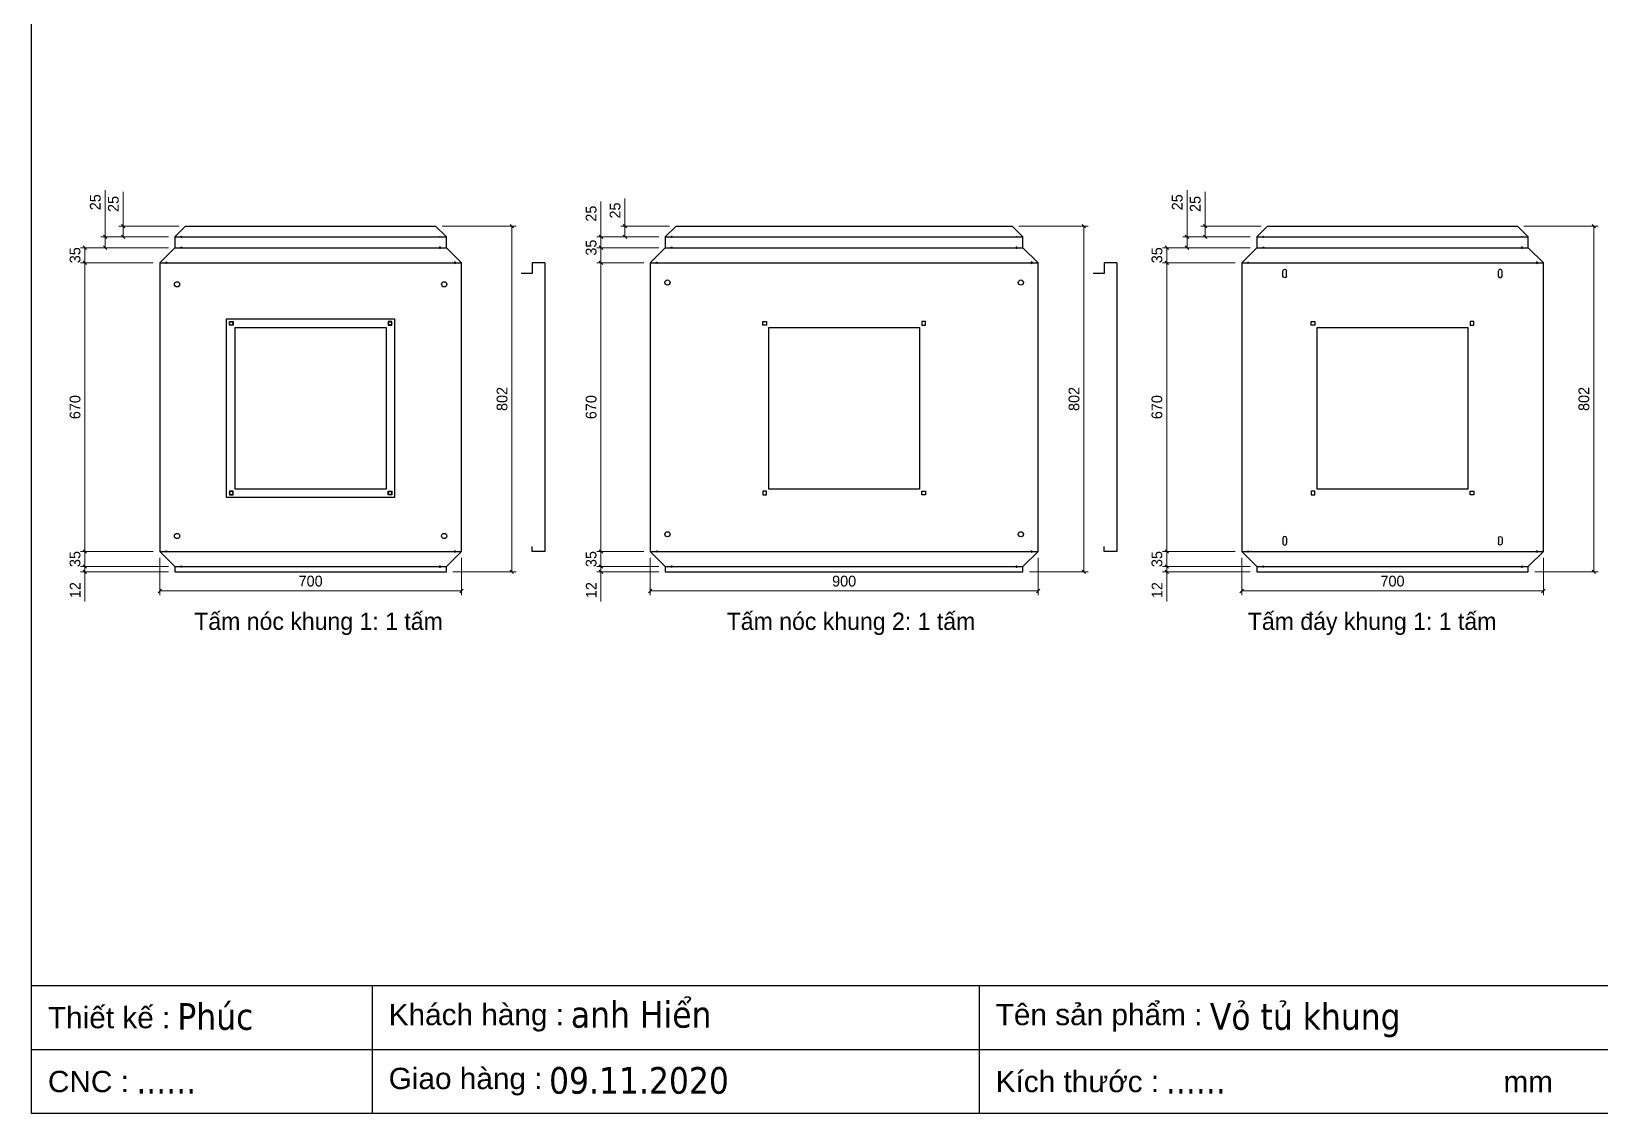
# Model space of a CAD drawing. Header units: millimetres. Extents: x 0 to 7339, y 0 to 5189.
# Drawn here: x 0 to 3641, y 0 to 2511 of the extents above; entities that cross this region are included whole.
import ezdxf
from ezdxf.enums import TextEntityAlignment as Align

# ---------------------------------------------------------------- set-up
doc = ezdxf.new("R2010")
doc.units = ezdxf.units.MM
doc.layers.add('CNC', color=7, linetype='Continuous')
doc.layers.add('DIM', color=253, linetype='Continuous')
doc.styles.add('Arial', font='arial.ttf')
doc.styles.add('Tahoma (Input Text)', font='tahoma.ttf')
doc.dimstyles.new('Dim-25', dxfattribs={"dimtxt": 25, "dimasz": 8, "dimexe": 10, "dimexo": 15, "dimgap": 10, "dimtad": 1, "dimdec": 0, "dimtxsty": 'Standard', "dimblk": 'OBLIQUE', "dimcen": 10, "dimclrd": 5, "dimclre": 5, "dimclrt": 3, "dimazin": 3, "dimtfac": 1, "dimtdec": 0, "dimtmove": 0, "dimatfit": 3, "dimldrblk": 'OBLIQUE', "dimlwd": 9, "dimlwe": 9})

# ---------------------------------------------------------------- blocks, each defined once
blk = doc.blocks.new('khungtenAsean2')
at = {"color": 7}
for p, q in [((2970, -1980), (0, -1980)), ((320, -1980), (320, -2100)), ((890, -1980), (890, -2100)), ((2020, -2040), (0, -2040))]:
    blk.add_line(p, q, dxfattribs=at)
blk.add_lwpolyline([(0, 0), (2970, 0), (2970, -2100), (0, -2100)], close=True, dxfattribs=at)
at = {"color": 2, "char_height": 20, "width": 917.634, "attachment_point": 4, "style": 'Arial'}
for s, insert in [('  Thiết kế :', (0, -2010)), ('  Khách hàng :', (320, -2010)), ('  Tên sản phẩm :', (890, -2010)), ('  CNC :', (0, -2070)), ('  Giao hàng :', (320, -2070)), ('  Kích thước :', (890, -2070)), ('mm', (1382.3, -2070))]:
    blk.add_mtext(s, dxfattribs=dict(at, insert=insert))
at = {"color": 1, "style": 'Tahoma (Input Text)', "flags": 8}
for tag, p in [('#01', (137.1, -2021.3)), ('#03', (506.6, -2019.3)), ('#05', (1106.6, -2021.3)), ('#07', (1834.7, -2021.3)), ('#09', (2146.7, -2021.3)), ('#02', (98.5, -2081.3)), ('#04', (486.1, -2081.3)), ('#06', (1065.3, -2081.3)), ('#08', (1817.4, -2081.3)), ('#10', (2146.7, -2081.3))]:
    blk.add_attdef(tag, p, '', height=25, dxfattribs=at)
blk.add_attdef('#11', text='', height=25, dxfattribs=at).set_placement((2915, -2067.3), align=Align.CENTER)
blk = doc.blocks.new('*D54')
at = {"color": 0, "linetype": 'ByBlock', "lineweight": -2}
for p, q in [((301.9, 1216.6), (293.9, 1208.6)), ((993.9, 1208.6), (1001.9, 1216.6))]:
    blk.add_line(p, q, dxfattribs=at)
at = {"layer": 'Defpoints', "color": 0, "transparency": 16777216}
for p in [(297.9, 1304.2), (997.9, 1304.2), (997.9, 1212.6)]:
    blk.add_point(p, dxfattribs=at)
at = {"layer": 'DIM', "color": 5, "lineweight": 9, "transparency": 16777216}
for p, q in [((297.9, 1289.2), (297.9, 1202.6)), ((997.9, 1289.2), (997.9, 1202.6)), ((297.9, 1212.6), (997.9, 1212.6))]:
    blk.add_line(p, q, dxfattribs=at)
at = {"layer": 'DIM', "color": 3, "transparency": 16777216, "insert": (647.9, 1235.4), "char_height": 25, "attachment_point": 5}
blk.add_mtext('700', dxfattribs=at)
blk = doc.blocks.new('_Oblique')
at = {"color": 0, "linetype": 'ByBlock', "lineweight": -2}
blk.add_line((-0.5, -0.5), (0.5, 0.5), dxfattribs=at)
blk = doc.blocks.new('*D55')
at = {"color": 0, "linetype": 'ByBlock', "lineweight": -2}
for p, q in [((128.2, 1970.2), (120.2, 1978.2)), ((120.2, 1308.2), (128.2, 1300.2))]:
    blk.add_line(p, q, dxfattribs=at)
at = {"layer": 'Defpoints', "color": 0, "transparency": 16777216}
for p in [(297.9, 1974.2), (124.2, 1304.2), (297.9, 1304.2)]:
    blk.add_point(p, dxfattribs=at)
at = {"layer": 'DIM', "color": 5, "lineweight": 9, "transparency": 16777216}
for p, q in [((282.9, 1974.2), (114.2, 1974.2)), ((124.2, 1974.2), (124.2, 1304.2)), ((282.9, 1304.2), (114.2, 1304.2))]:
    blk.add_line(p, q, dxfattribs=at)
at = {"layer": 'DIM', "color": 3, "transparency": 16777216, "insert": (101.4, 1639.2), "char_height": 25, "attachment_point": 5, "rotation": 90}
blk.add_mtext('670', dxfattribs=at)
blk = doc.blocks.new('*D56')
at = {"color": 0, "linetype": 'ByBlock', "lineweight": -2}
for p, q in [((128.2, 1300.2), (120.2, 1308.2)), ((120.2, 1273.2), (128.2, 1265.2))]:
    blk.add_line(p, q, dxfattribs=at)
at = {"layer": 'Defpoints', "color": 0, "transparency": 16777216}
for p in [(297.9, 1304.2), (124.2, 1269.2), (332.9, 1269.2)]:
    blk.add_point(p, dxfattribs=at)
at = {"layer": 'DIM', "color": 5, "lineweight": 9, "transparency": 16777216}
for p, q in [((282.9, 1304.2), (114.2, 1304.2)), ((124.2, 1304.2), (124.2, 1269.2)), ((317.9, 1269.2), (114.2, 1269.2))]:
    blk.add_line(p, q, dxfattribs=at)
at = {"layer": 'DIM', "color": 3, "transparency": 16777216, "insert": (101.4, 1286.7), "char_height": 25, "attachment_point": 5, "rotation": 90}
blk.add_mtext('35', dxfattribs=at)
blk = doc.blocks.new('*D57')
at = {"color": 0, "linetype": 'ByBlock', "lineweight": -2}
for p, q in [((120.2, 1273.2), (128.2, 1265.2)), ((128.2, 1253.2), (120.2, 1261.2))]:
    blk.add_line(p, q, dxfattribs=at)
at = {"layer": 'Defpoints', "color": 0, "transparency": 16777216}
for p in [(124.2, 1257.2), (332.9, 1269.2), (332.9, 1257.2)]:
    blk.add_point(p, dxfattribs=at)
at = {"layer": 'DIM', "color": 5, "lineweight": 9, "transparency": 16777216}
for p, q in [((124.2, 1269.2), (124.2, 1277.2)), ((317.9, 1269.2), (114.2, 1269.2)), ((317.9, 1257.2), (114.2, 1257.2)), ((124.2, 1269.2), (124.2, 1257.2)), ((124.2, 1257.2), (124.2, 1188))]:
    blk.add_line(p, q, dxfattribs=at)
at = {"layer": 'DIM', "color": 3, "transparency": 16777216, "insert": (101.6, 1214.6), "char_height": 25, "attachment_point": 5, "rotation": 90}
blk.add_mtext('12', dxfattribs=at)
blk = doc.blocks.new('*D58')
at = {"color": 0, "linetype": 'ByBlock', "lineweight": -2}
for p, q in [((1118.9, 2055.2), (1110.9, 2063.2)), ((1110.9, 1261.2), (1118.9, 1253.2))]:
    blk.add_line(p, q, dxfattribs=at)
at = {"layer": 'Defpoints', "color": 0, "transparency": 16777216}
for p in [(937.9, 2059.2), (962.9, 1257.2), (1114.9, 1257.2)]:
    blk.add_point(p, dxfattribs=at)
at = {"layer": 'DIM', "color": 5, "lineweight": 9, "transparency": 16777216}
for p, q in [((952.9, 2059.2), (1124.9, 2059.2)), ((1114.9, 2059.2), (1114.9, 1257.2)), ((977.9, 1257.2), (1124.9, 1257.2))]:
    blk.add_line(p, q, dxfattribs=at)
at = {"layer": 'DIM', "color": 3, "transparency": 16777216, "insert": (1092.2, 1658.2), "char_height": 25, "attachment_point": 5, "rotation": 90}
blk.add_mtext('802', dxfattribs=at)
blk = doc.blocks.new('*D59')
at = {"color": 0, "linetype": 'ByBlock', "lineweight": -2}
for p, q in [((128.2, 2005.2), (120.2, 2013.2)), ((120.2, 1978.2), (128.2, 1970.2))]:
    blk.add_line(p, q, dxfattribs=at)
at = {"layer": 'Defpoints', "color": 0, "transparency": 16777216}
for p in [(124.2, 2009.2), (332.9, 2009.2), (297.9, 1974.2)]:
    blk.add_point(p, dxfattribs=at)
at = {"layer": 'DIM', "color": 5, "lineweight": 9, "transparency": 16777216}
for p, q in [((317.9, 2009.2), (114.2, 2009.2)), ((124.2, 1974.2), (124.2, 2009.2)), ((282.9, 1974.2), (114.2, 1974.2))]:
    blk.add_line(p, q, dxfattribs=at)
at = {"layer": 'DIM', "color": 3, "transparency": 16777216, "insert": (101.4, 1991.7), "char_height": 25, "attachment_point": 5, "rotation": 90}
blk.add_mtext('35', dxfattribs=at)
blk = doc.blocks.new('*D60')
at = {"color": 0, "linetype": 'ByBlock', "lineweight": -2}
for p, q in [((175.1, 2030.2), (167.1, 2038.2)), ((167.1, 2013.2), (175.1, 2005.2))]:
    blk.add_line(p, q, dxfattribs=at)
at = {"layer": 'Defpoints', "color": 0, "transparency": 16777216}
for p in [(171.1, 2034.2), (332.9, 2034.2), (332.9, 2009.2)]:
    blk.add_point(p, dxfattribs=at)
at = {"layer": 'DIM', "color": 5, "lineweight": 9, "transparency": 16777216}
for p, q in [((171.1, 2034.2), (171.1, 2142.8)), ((317.9, 2034.2), (161.1, 2034.2)), ((317.9, 2009.2), (161.1, 2009.2)), ((171.1, 2009.2), (171.1, 2034.2))]:
    blk.add_line(p, q, dxfattribs=at)
at = {"layer": 'DIM', "color": 3, "transparency": 16777216, "insert": (148.4, 2114.6), "char_height": 25, "attachment_point": 5, "rotation": 90}
blk.add_mtext('25', dxfattribs=at)
blk = doc.blocks.new('*D61')
at = {"color": 0, "linetype": 'ByBlock', "lineweight": -2}
for p, q in [((217.1, 2055.2), (209.1, 2063.2)), ((209.1, 2038.2), (217.1, 2030.2))]:
    blk.add_line(p, q, dxfattribs=at)
at = {"layer": 'Defpoints', "color": 0, "transparency": 16777216}
for p in [(213.1, 2059.2), (357.9, 2059.2), (332.9, 2034.2)]:
    blk.add_point(p, dxfattribs=at)
at = {"layer": 'DIM', "color": 5, "lineweight": 9, "transparency": 16777216}
for p, q in [((213.1, 2059.2), (213.1, 2138.9)), ((342.9, 2059.2), (203.1, 2059.2)), ((213.1, 2034.2), (213.1, 2059.2)), ((317.9, 2034.2), (203.1, 2034.2))]:
    blk.add_line(p, q, dxfattribs=at)
at = {"layer": 'DIM', "color": 3, "transparency": 16777216, "insert": (190.3, 2110.6), "char_height": 25, "attachment_point": 5, "rotation": 90}
blk.add_mtext('25', dxfattribs=at)
blk = doc.blocks.new('f3daunguoc')
at = {"layer": 'CNC', "color": 2, "lineweight": -3}
blk.add_circle((0, 0), 1.5, dxfattribs=at)
blk = doc.blocks.new('f2dauxuoi')
at = {"layer": 'CNC', "color": 2, "lineweight": -3}
blk.add_circle((0, 0), 1, dxfattribs=at)
blk = doc.blocks.new('*D62')
at = {"color": 0, "linetype": 'ByBlock', "lineweight": -2}
for p, q in [((1439.9, 1216.6), (1431.9, 1208.6)), ((2331.9, 1208.6), (2339.9, 1216.6))]:
    blk.add_line(p, q, dxfattribs=at)
at = {"layer": 'Defpoints', "color": 0, "transparency": 16777216}
for p in [(1435.9, 1304.2), (2335.9, 1304.2), (2335.9, 1212.6)]:
    blk.add_point(p, dxfattribs=at)
at = {"layer": 'DIM', "color": 5, "lineweight": 9, "transparency": 16777216}
for p, q in [((1435.9, 1289.2), (1435.9, 1202.6)), ((2335.9, 1289.2), (2335.9, 1202.6)), ((1435.9, 1212.6), (2335.9, 1212.6))]:
    blk.add_line(p, q, dxfattribs=at)
at = {"layer": 'DIM', "color": 3, "transparency": 16777216, "insert": (1885.9, 1235.4), "char_height": 25, "attachment_point": 5}
blk.add_mtext('900', dxfattribs=at)
blk = doc.blocks.new('*D63')
at = {"color": 0, "linetype": 'ByBlock', "lineweight": -2}
for p, q in [((1325.7, 1970.2), (1317.7, 1978.2)), ((1317.7, 1308.2), (1325.7, 1300.2))]:
    blk.add_line(p, q, dxfattribs=at)
at = {"layer": 'Defpoints', "color": 0, "transparency": 16777216}
for p in [(1435.9, 1974.2), (1321.7, 1304.2), (1435.9, 1304.2)]:
    blk.add_point(p, dxfattribs=at)
at = {"layer": 'DIM', "color": 5, "lineweight": 9, "transparency": 16777216}
for p, q in [((1420.9, 1974.2), (1311.7, 1974.2)), ((1321.7, 1974.2), (1321.7, 1304.2)), ((1420.9, 1304.2), (1311.7, 1304.2))]:
    blk.add_line(p, q, dxfattribs=at)
at = {"layer": 'DIM', "color": 3, "transparency": 16777216, "insert": (1298.9, 1639.2), "char_height": 25, "attachment_point": 5, "rotation": 90}
blk.add_mtext('670', dxfattribs=at)
blk = doc.blocks.new('*D64')
at = {"color": 0, "linetype": 'ByBlock', "lineweight": -2}
for p, q in [((1325.7, 1300.2), (1317.7, 1308.2)), ((1317.7, 1273.2), (1325.7, 1265.2))]:
    blk.add_line(p, q, dxfattribs=at)
at = {"layer": 'Defpoints', "color": 0, "transparency": 16777216}
for p in [(1435.9, 1304.2), (1321.7, 1269.2), (1470.9, 1269.2)]:
    blk.add_point(p, dxfattribs=at)
at = {"layer": 'DIM', "color": 5, "lineweight": 9, "transparency": 16777216}
for p, q in [((1420.9, 1304.2), (1311.7, 1304.2)), ((1321.7, 1304.2), (1321.7, 1269.2)), ((1455.9, 1269.2), (1311.7, 1269.2))]:
    blk.add_line(p, q, dxfattribs=at)
at = {"layer": 'DIM', "color": 3, "transparency": 16777216, "insert": (1298.9, 1286.7), "char_height": 25, "attachment_point": 5, "rotation": 90}
blk.add_mtext('35', dxfattribs=at)
blk = doc.blocks.new('*D65')
at = {"color": 0, "linetype": 'ByBlock', "lineweight": -2}
for p, q in [((1317.7, 1273.2), (1325.7, 1265.2)), ((1325.7, 1253.2), (1317.7, 1261.2))]:
    blk.add_line(p, q, dxfattribs=at)
at = {"layer": 'Defpoints', "color": 0, "transparency": 16777216}
for p in [(1321.7, 1257.2), (1470.9, 1269.2), (1470.9, 1257.2)]:
    blk.add_point(p, dxfattribs=at)
at = {"layer": 'DIM', "color": 5, "lineweight": 9, "transparency": 16777216}
for p, q in [((1321.7, 1269.2), (1321.7, 1277.2)), ((1455.9, 1269.2), (1311.7, 1269.2)), ((1455.9, 1257.2), (1311.7, 1257.2)), ((1321.7, 1269.2), (1321.7, 1257.2)), ((1321.7, 1257.2), (1321.7, 1188))]:
    blk.add_line(p, q, dxfattribs=at)
at = {"layer": 'DIM', "color": 3, "transparency": 16777216, "insert": (1299.1, 1214.6), "char_height": 25, "attachment_point": 5, "rotation": 90}
blk.add_mtext('12', dxfattribs=at)
blk = doc.blocks.new('*D66')
at = {"color": 0, "linetype": 'ByBlock', "lineweight": -2}
for p, q in [((2446.1, 2055.2), (2438.1, 2063.2)), ((2438.1, 1261.2), (2446.1, 1253.2))]:
    blk.add_line(p, q, dxfattribs=at)
at = {"layer": 'Defpoints', "color": 0, "transparency": 16777216}
for p in [(2275.9, 2059.2), (2300.9, 1257.2), (2442.1, 1257.2)]:
    blk.add_point(p, dxfattribs=at)
at = {"layer": 'DIM', "color": 5, "lineweight": 9, "transparency": 16777216}
for p, q in [((2290.9, 2059.2), (2452.1, 2059.2)), ((2442.1, 2059.2), (2442.1, 1257.2)), ((2315.9, 1257.2), (2452.1, 1257.2))]:
    blk.add_line(p, q, dxfattribs=at)
at = {"layer": 'DIM', "color": 3, "transparency": 16777216, "insert": (2419.4, 1658.2), "char_height": 25, "attachment_point": 5, "rotation": 90}
blk.add_mtext('802', dxfattribs=at)
blk = doc.blocks.new('*D67')
at = {"color": 0, "linetype": 'ByBlock', "lineweight": -2}
for p, q in [((1325.7, 2005.2), (1317.7, 2013.2)), ((1317.7, 1978.2), (1325.7, 1970.2))]:
    blk.add_line(p, q, dxfattribs=at)
at = {"layer": 'Defpoints', "color": 0, "transparency": 16777216}
for p in [(1321.7, 2009.2), (1470.9, 2009.2), (1435.9, 1974.2)]:
    blk.add_point(p, dxfattribs=at)
at = {"layer": 'DIM', "color": 5, "lineweight": 9, "transparency": 16777216}
for p, q in [((1455.9, 2009.2), (1311.7, 2009.2)), ((1321.7, 1974.2), (1321.7, 2009.2)), ((1420.9, 1974.2), (1311.7, 1974.2))]:
    blk.add_line(p, q, dxfattribs=at)
at = {"layer": 'DIM', "color": 3, "transparency": 16777216, "insert": (1298.9, 2009.2), "char_height": 25, "attachment_point": 5, "rotation": 90}
blk.add_mtext('35', dxfattribs=at)
blk = doc.blocks.new('*D68')
at = {"color": 0, "linetype": 'ByBlock', "lineweight": -2}
for p, q in [((1325.7, 2030.2), (1317.7, 2038.2)), ((1317.7, 2013.2), (1325.7, 2005.2))]:
    blk.add_line(p, q, dxfattribs=at)
at = {"layer": 'Defpoints', "color": 0, "transparency": 16777216}
for p in [(1321.7, 2034.2), (1470.9, 2034.2), (1470.9, 2009.2)]:
    blk.add_point(p, dxfattribs=at)
at = {"layer": 'DIM', "color": 5, "lineweight": 9, "transparency": 16777216}
for p, q in [((1321.7, 2034.2), (1321.7, 2116.3)), ((1455.9, 2034.2), (1311.7, 2034.2)), ((1455.9, 2009.2), (1311.7, 2009.2)), ((1321.7, 2009.2), (1321.7, 2034.2))]:
    blk.add_line(p, q, dxfattribs=at)
at = {"layer": 'DIM', "color": 3, "transparency": 16777216, "insert": (1298.9, 2088.1), "char_height": 25, "attachment_point": 5, "rotation": 90}
blk.add_mtext('25', dxfattribs=at)
blk = doc.blocks.new('*D69')
at = {"color": 0, "linetype": 'ByBlock', "lineweight": -2}
for p, q in [((1381.4, 2055.2), (1373.4, 2063.2)), ((1373.4, 2038.2), (1381.4, 2030.2))]:
    blk.add_line(p, q, dxfattribs=at)
at = {"layer": 'Defpoints', "color": 0, "transparency": 16777216}
for p in [(1377.4, 2059.2), (1495.9, 2059.2), (1470.9, 2034.2)]:
    blk.add_point(p, dxfattribs=at)
at = {"layer": 'DIM', "color": 5, "lineweight": 9, "transparency": 16777216}
for p, q in [((1377.4, 2059.2), (1377.4, 2123.6)), ((1480.9, 2059.2), (1367.4, 2059.2)), ((1377.4, 2034.2), (1377.4, 2059.2)), ((1455.9, 2034.2), (1367.4, 2034.2))]:
    blk.add_line(p, q, dxfattribs=at)
at = {"layer": 'DIM', "color": 3, "transparency": 16777216, "insert": (1354.6, 2095.4), "char_height": 25, "attachment_point": 5, "rotation": 90}
blk.add_mtext('25', dxfattribs=at)
blk = doc.blocks.new('*D87')
at = {"color": 0, "linetype": 'ByBlock', "lineweight": -2}
for p, q in [((2812.3, 1216.6), (2804.3, 1208.6)), ((3504.3, 1208.6), (3512.3, 1216.6))]:
    blk.add_line(p, q, dxfattribs=at)
at = {"layer": 'Defpoints', "color": 0, "transparency": 16777216}
for p in [(2808.3, 1304.2), (3508.3, 1304.2), (3508.3, 1212.6)]:
    blk.add_point(p, dxfattribs=at)
at = {"layer": 'DIM', "color": 5, "lineweight": 9, "transparency": 16777216}
for p, q in [((2808.3, 1289.2), (2808.3, 1202.6)), ((3508.3, 1289.2), (3508.3, 1202.6)), ((2808.3, 1212.6), (3508.3, 1212.6))]:
    blk.add_line(p, q, dxfattribs=at)
at = {"layer": 'DIM', "color": 3, "transparency": 16777216, "insert": (3158.3, 1235.4), "char_height": 25, "attachment_point": 5}
blk.add_mtext('700', dxfattribs=at)
blk = doc.blocks.new('*D88')
at = {"color": 0, "linetype": 'ByBlock', "lineweight": -2}
for p, q in [((2638.6, 1970.2), (2630.6, 1978.2)), ((2630.6, 1308.2), (2638.6, 1300.2))]:
    blk.add_line(p, q, dxfattribs=at)
at = {"layer": 'Defpoints', "color": 0, "transparency": 16777216}
for p in [(2808.3, 1974.2), (2634.6, 1304.2), (2808.3, 1304.2)]:
    blk.add_point(p, dxfattribs=at)
at = {"layer": 'DIM', "color": 5, "lineweight": 9, "transparency": 16777216}
for p, q in [((2793.3, 1974.2), (2624.6, 1974.2)), ((2634.6, 1974.2), (2634.6, 1304.2)), ((2793.3, 1304.2), (2624.6, 1304.2))]:
    blk.add_line(p, q, dxfattribs=at)
at = {"layer": 'DIM', "color": 3, "transparency": 16777216, "insert": (2611.8, 1639.2), "char_height": 25, "attachment_point": 5, "rotation": 90}
blk.add_mtext('670', dxfattribs=at)
blk = doc.blocks.new('*D89')
at = {"color": 0, "linetype": 'ByBlock', "lineweight": -2}
for p, q in [((2638.6, 1300.2), (2630.6, 1308.2)), ((2630.6, 1273.2), (2638.6, 1265.2))]:
    blk.add_line(p, q, dxfattribs=at)
at = {"layer": 'Defpoints', "color": 0, "transparency": 16777216}
for p in [(2808.3, 1304.2), (2634.6, 1269.2), (2843.3, 1269.2)]:
    blk.add_point(p, dxfattribs=at)
at = {"layer": 'DIM', "color": 5, "lineweight": 9, "transparency": 16777216}
for p, q in [((2793.3, 1304.2), (2624.6, 1304.2)), ((2634.6, 1304.2), (2634.6, 1269.2)), ((2828.3, 1269.2), (2624.6, 1269.2))]:
    blk.add_line(p, q, dxfattribs=at)
at = {"layer": 'DIM', "color": 3, "transparency": 16777216, "insert": (2611.8, 1286.7), "char_height": 25, "attachment_point": 5, "rotation": 90}
blk.add_mtext('35', dxfattribs=at)
blk = doc.blocks.new('*D90')
at = {"color": 0, "linetype": 'ByBlock', "lineweight": -2}
for p, q in [((2630.6, 1273.2), (2638.6, 1265.2)), ((2638.6, 1253.2), (2630.6, 1261.2))]:
    blk.add_line(p, q, dxfattribs=at)
at = {"layer": 'Defpoints', "color": 0, "transparency": 16777216}
for p in [(2634.6, 1257.2), (2843.3, 1269.2), (2843.3, 1257.2)]:
    blk.add_point(p, dxfattribs=at)
at = {"layer": 'DIM', "color": 5, "lineweight": 9, "transparency": 16777216}
for p, q in [((2634.6, 1269.2), (2634.6, 1277.2)), ((2828.3, 1269.2), (2624.6, 1269.2)), ((2828.3, 1257.2), (2624.6, 1257.2)), ((2634.6, 1269.2), (2634.6, 1257.2)), ((2634.6, 1257.2), (2634.6, 1188))]:
    blk.add_line(p, q, dxfattribs=at)
at = {"layer": 'DIM', "color": 3, "transparency": 16777216, "insert": (2612, 1214.6), "char_height": 25, "attachment_point": 5, "rotation": 90}
blk.add_mtext('12', dxfattribs=at)
blk = doc.blocks.new('*D91')
at = {"color": 0, "linetype": 'ByBlock', "lineweight": -2}
for p, q in [((3629.3, 2055.2), (3621.3, 2063.2)), ((3621.3, 1261.2), (3629.3, 1253.2))]:
    blk.add_line(p, q, dxfattribs=at)
at = {"layer": 'Defpoints', "color": 0, "transparency": 16777216}
for p in [(3448.3, 2059.2), (3473.3, 1257.2), (3625.3, 1257.2)]:
    blk.add_point(p, dxfattribs=at)
at = {"layer": 'DIM', "color": 5, "lineweight": 9, "transparency": 16777216}
for p, q in [((3463.3, 2059.2), (3635.3, 2059.2)), ((3625.3, 2059.2), (3625.3, 1257.2)), ((3488.3, 1257.2), (3635.3, 1257.2))]:
    blk.add_line(p, q, dxfattribs=at)
at = {"layer": 'DIM', "color": 3, "transparency": 16777216, "insert": (3602.5, 1658.2), "char_height": 25, "attachment_point": 5, "rotation": 90}
blk.add_mtext('802', dxfattribs=at)
blk = doc.blocks.new('*D92')
at = {"color": 0, "linetype": 'ByBlock', "lineweight": -2}
for p, q in [((2638.6, 2005.2), (2630.6, 2013.2)), ((2630.6, 1978.2), (2638.6, 1970.2))]:
    blk.add_line(p, q, dxfattribs=at)
at = {"layer": 'Defpoints', "color": 0, "transparency": 16777216}
for p in [(2634.6, 2009.2), (2843.3, 2009.2), (2808.3, 1974.2)]:
    blk.add_point(p, dxfattribs=at)
at = {"layer": 'DIM', "color": 5, "lineweight": 9, "transparency": 16777216}
for p, q in [((2828.3, 2009.2), (2624.6, 2009.2)), ((2634.6, 1974.2), (2634.6, 2009.2)), ((2793.3, 1974.2), (2624.6, 1974.2))]:
    blk.add_line(p, q, dxfattribs=at)
at = {"layer": 'DIM', "color": 3, "transparency": 16777216, "insert": (2611.8, 1991.7), "char_height": 25, "attachment_point": 5, "rotation": 90}
blk.add_mtext('35', dxfattribs=at)
blk = doc.blocks.new('*D93')
at = {"color": 0, "linetype": 'ByBlock', "lineweight": -2}
for p, q in [((2685.5, 2030.2), (2677.5, 2038.2)), ((2677.5, 2013.2), (2685.5, 2005.2))]:
    blk.add_line(p, q, dxfattribs=at)
at = {"layer": 'Defpoints', "color": 0, "transparency": 16777216}
for p in [(2681.5, 2034.2), (2843.3, 2034.2), (2843.3, 2009.2)]:
    blk.add_point(p, dxfattribs=at)
at = {"layer": 'DIM', "color": 5, "lineweight": 9, "transparency": 16777216}
for p, q in [((2681.5, 2034.2), (2681.5, 2142.8)), ((2828.3, 2034.2), (2671.5, 2034.2)), ((2828.3, 2009.2), (2671.5, 2009.2)), ((2681.5, 2009.2), (2681.5, 2034.2))]:
    blk.add_line(p, q, dxfattribs=at)
at = {"layer": 'DIM', "color": 3, "transparency": 16777216, "insert": (2658.8, 2114.6), "char_height": 25, "attachment_point": 5, "rotation": 90}
blk.add_mtext('25', dxfattribs=at)
blk = doc.blocks.new('*D94')
at = {"color": 0, "linetype": 'ByBlock', "lineweight": -2}
for p, q in [((2727.5, 2055.2), (2719.5, 2063.2)), ((2719.5, 2038.2), (2727.5, 2030.2))]:
    blk.add_line(p, q, dxfattribs=at)
at = {"layer": 'Defpoints', "color": 0, "transparency": 16777216}
for p in [(2723.5, 2059.2), (2868.3, 2059.2), (2843.3, 2034.2)]:
    blk.add_point(p, dxfattribs=at)
at = {"layer": 'DIM', "color": 5, "lineweight": 9, "transparency": 16777216}
for p, q in [((2723.5, 2059.2), (2723.5, 2138.9)), ((2853.3, 2059.2), (2713.5, 2059.2)), ((2723.5, 2034.2), (2723.5, 2059.2)), ((2828.3, 2034.2), (2713.5, 2034.2))]:
    blk.add_line(p, q, dxfattribs=at)
at = {"layer": 'DIM', "color": 3, "transparency": 16777216, "insert": (2700.7, 2110.6), "char_height": 25, "attachment_point": 5, "rotation": 90}
blk.add_mtext('25', dxfattribs=at)
blk = doc.blocks.new('A$C143B6121')
at = {"color": 2}
for p, q in [((3.2, 8.5), (14.7, 8.5)), ((3.2, 0), (14.7, 0))]:
    blk.add_line(p, q, dxfattribs=at)
for centre, start, end in [((3.2, 4.3), 90, 270), ((14.7, 4.3), 270, 90)]:
    blk.add_arc(centre, 4.25, start, end, dxfattribs=at)

msp = doc.modelspace()

# ---------------------------------------------------------------- linework, layer by layer
at = {"color": 7}
for p, q in [((332.9, 2034.2), (357.9, 2059.2)), ((357.9, 2059.2), (937.9, 2059.2)), ((962.9, 2034.2), (937.9, 2059.2)), ((1470.9, 2034.2), (1495.9, 2059.2)), ((1495.9, 2059.2), (2275.9, 2059.2)), ((2300.9, 2034.2), (2275.9, 2059.2)), ((2843.3, 2034.2), (2868.3, 2059.2)), ((2868.3, 2059.2), (3448.3, 2059.2)), ((3473.3, 2034.2), (3448.3, 2059.2)), ((332.9, 2009.2), (297.9, 1974.2)), ((332.9, 2034.2), (962.9, 2034.2)), ((332.9, 2009.2), (962.9, 2009.2)), ((962.9, 2009.2), (997.9, 1974.2)), ((1470.9, 2009.2), (1435.9, 1974.2)), ((1470.9, 2034.2), (2300.9, 2034.2)), ((1470.9, 2009.2), (2300.9, 2009.2)), ((2300.9, 2009.2), (2335.9, 1974.2)), ((2843.3, 2009.2), (2808.3, 1974.2)), ((2843.3, 2034.2), (3473.3, 2034.2)), ((2843.3, 2009.2), (3473.3, 2009.2)), ((3473.3, 2009.2), (3508.3, 1974.2)), ((297.9, 1974.2), (997.9, 1974.2)), ((1191.7, 1974.2), (1161.7, 1974.2)), ((1161.7, 1974.2), (1161.7, 1949.2)), ((1191.7, 1974.2), (1191.7, 1304.2)), ((1435.9, 1974.2), (2335.9, 1974.2)), ((2518.9, 1974.2), (2488.9, 1974.2)), ((2488.9, 1974.2), (2488.9, 1949.2)), ((2518.9, 1974.2), (2518.9, 1304.2)), ((2808.3, 1974.2), (3508.3, 1974.2)), ((1161.7, 1949.2), (1136.7, 1949.2)), ((2488.9, 1949.2), (2463.9, 1949.2)), ((1161.7, 1304.2), (1161.7, 1316.2)), ((2488.9, 1304.2), (2488.9, 1316.2)), ((297.9, 1304.2), (997.9, 1304.2)), ((297.9, 1304.2), (332.9, 1269.2)), ((997.9, 1304.2), (962.9, 1269.2)), ((1191.7, 1304.2), (1161.7, 1304.2)), ((1435.9, 1304.2), (2335.9, 1304.2)), ((1435.9, 1304.2), (1470.9, 1269.2)), ((2335.9, 1304.2), (2300.9, 1269.2)), ((2518.9, 1304.2), (2488.9, 1304.2)), ((2808.3, 1304.2), (3508.3, 1304.2)), ((2808.3, 1304.2), (2843.3, 1269.2)), ((3508.3, 1304.2), (3473.3, 1269.2)), ((332.9, 1269.2), (962.9, 1269.2)), ((1470.9, 1269.2), (2300.9, 1269.2)), ((2843.3, 1269.2), (3473.3, 1269.2))]:
    msp.add_line(p, q, dxfattribs=at)
for points in [[(332.9, 2034.2), (332.9, 2009.2)], [(962.9, 2009.2), (962.9, 2034.2)], [(1470.9, 2034.2), (1470.9, 2009.2)], [(2300.9, 2009.2), (2300.9, 2034.2)], [(2843.3, 2034.2), (2843.3, 2009.2)], [(3473.3, 2009.2), (3473.3, 2034.2)], [(297.9, 1974.2), (297.9, 1304.2)], [(997.9, 1304.2), (997.9, 1974.2)], [(1435.9, 1974.2), (1435.9, 1304.2)], [(2335.9, 1304.2), (2335.9, 1974.2)], [(2808.3, 1974.2), (2808.3, 1304.2)], [(3508.3, 1304.2), (3508.3, 1974.2)], [(332.9, 1269.2), (332.9, 1257.2), (962.9, 1257.2), (962.9, 1269.2)], [(1470.9, 1269.2), (1470.9, 1257.2), (2300.9, 1257.2), (2300.9, 1269.2)], [(2843.3, 1269.2), (2843.3, 1257.2), (3473.3, 1257.2), (3473.3, 1269.2)]]:
    msp.add_lwpolyline(points, dxfattribs=at)
msp.add_lwpolyline([(452.9, 1844.2), (842.9, 1844.2), (842.9, 1429.2), (452.9, 1429.2)], close=True, dxfattribs=at)
at = {"color": 2}
for points in [[(467.9, 1829.2), (459.4, 1829.2), (459.4, 1837.7), (467.9, 1837.7)], [(472.9, 1824.2), (822.9, 1824.2), (822.9, 1449.2), (472.9, 1449.2)], [(827.9, 1829.2), (836.4, 1829.2), (836.4, 1837.7), (827.9, 1837.7)], [(1705.9, 1829.2), (1697.4, 1829.2), (1697.4, 1837.7), (1705.9, 1837.7)], [(1710.9, 1824.2), (2060.9, 1824.2), (2060.9, 1449.2), (1710.9, 1449.2)], [(2065.9, 1829.2), (2074.4, 1829.2), (2074.4, 1837.7), (2065.9, 1837.7)], [(2978.3, 1829.2), (2969.8, 1829.2), (2969.8, 1837.7), (2978.3, 1837.7)], [(2983.3, 1824.2), (3333.3, 1824.2), (3333.3, 1449.2), (2983.3, 1449.2)], [(3338.3, 1829.2), (3346.8, 1829.2), (3346.8, 1837.7), (3338.3, 1837.7)], [(467.9, 1444.2), (459.4, 1444.2), (459.4, 1435.7), (467.9, 1435.7)], [(827.9, 1444.2), (836.4, 1444.2), (836.4, 1435.7), (827.9, 1435.7)], [(1705.9, 1444.2), (1697.4, 1444.2), (1697.4, 1435.7), (1705.9, 1435.7)], [(2065.9, 1444.2), (2074.4, 1444.2), (2074.4, 1435.7), (2065.9, 1435.7)], [(2978.3, 1444.2), (2969.8, 1444.2), (2969.8, 1435.7), (2978.3, 1435.7)], [(3338.3, 1444.2), (3346.8, 1444.2), (3346.8, 1435.7), (3338.3, 1435.7)]]:
    msp.add_lwpolyline(points, close=True, dxfattribs=at)
for centre in [(337.9, 1924.2), (957.9, 1924.2), (1475.9, 1928.2), (2295.9, 1928.2), (1475.9, 1344.2), (2295.9, 1344.2), (337.9, 1340.2), (957.9, 1340.2)]:
    msp.add_circle(centre, 6, dxfattribs=at)
at = {"color": 7}
for centre in [(463.6, 1833.5), (832.1, 1833.5), (463.6, 1440), (832.1, 1440)]:
    msp.add_circle(centre, 4, dxfattribs=at)

# ---------------------------------------------------------------- block references
ref = msp.add_blockref('khungtenAsean2', (0, 5189.2), dxfattribs=dict(at, xscale=2.471040000003995, yscale=2.471040000003995, zscale=2.471040000003995))
ref.add_attrib('#06', '......', (2632.5, 46.3), dxfattribs={"color": 1, "height": 61.78, "style": 'Tahoma (Input Text)'})
ref.add_attrib('#05', 'Vỏ tủ khung', (2734.5, 194.5), dxfattribs={"color": 1, "height": 61.776, "style": 'Tahoma (Input Text)'})
ref.add_attrib('#04', '09.11.2020', (1201.2, 46.3), dxfattribs={"color": 1, "height": 61.78, "style": 'Tahoma (Input Text)'})
ref.add_attrib('#03', 'anh Hiển', (1251.8, 199.4), dxfattribs={"color": 1, "height": 61.78, "style": 'Tahoma (Input Text)'})
ref.add_attrib('#02', '......', (243.3, 46.3), dxfattribs={"color": 1, "height": 61.78, "style": 'Tahoma (Input Text)'})
ref.add_attrib('#01', 'Phúc', (338.7, 194.5), dxfattribs={"color": 1, "height": 61.78, "style": 'Tahoma (Input Text)'})
at = {"lineweight": -3, "rotation": 270}
for name, p in [('f3daunguoc', (347.9, 2009.2)), ('f2dauxuoi', (947.9, 2034.2)), ('f3daunguoc', (1485.9, 2009.2)), ('f2dauxuoi', (2285.9, 2034.2)), ('f3daunguoc', (2858.3, 2009.2)), ('f2dauxuoi', (3458.3, 2034.2)), ('f3daunguoc', (312.9, 1974.2)), ('f3daunguoc', (1450.9, 1974.2)), ('f3daunguoc', (2823.3, 1974.2)), ('f3daunguoc', (312.9, 1304.2)), ('f3daunguoc', (1450.9, 1304.2)), ('f3daunguoc', (2823.3, 1304.2)), ('f3daunguoc', (347.9, 1269.2)), ('f3daunguoc', (1485.9, 1269.2)), ('f3daunguoc', (2858.3, 1269.2))]:
    msp.add_blockref(name, p, dxfattribs=at)
at = {"lineweight": -3, "xscale": -1, "rotation": 90}
for name, p in [('f2dauxuoi', (347.9, 2034.2)), ('f3daunguoc', (947.9, 2009.2)), ('f2dauxuoi', (1485.9, 2034.2)), ('f3daunguoc', (2285.9, 2009.2)), ('f2dauxuoi', (2858.3, 2034.2)), ('f3daunguoc', (3458.3, 2009.2)), ('f3daunguoc', (982.9, 1974.2)), ('f3daunguoc', (2320.9, 1974.2)), ('f3daunguoc', (3493.3, 1974.2)), ('f3daunguoc', (982.9, 1304.2)), ('f3daunguoc', (2320.9, 1304.2)), ('f3daunguoc', (3493.3, 1304.2)), ('f3daunguoc', (947.9, 1269.2)), ('f3daunguoc', (2285.9, 1269.2)), ('f3daunguoc', (3458.3, 1269.2))]:
    msp.add_blockref(name, p, dxfattribs=at)
at = {"color": 7, "xscale": -1}
for p, rotation in [((2904, 1940.2), 270), ((3412.6, 1338.2), 90)]:
    msp.add_blockref('A$C143B6121', p, dxfattribs=dict(at, rotation=rotation))
at = {"color": 7}
for p, rotation in [((3412.6, 1940.2), 90), ((2904, 1338.2), 270)]:
    msp.add_blockref('A$C143B6121', p, dxfattribs=dict(at, rotation=rotation))

# ---------------------------------------------------------------- texts
at = {"color": 2, "char_height": 40, "width": 775, "attachment_point": 5}
for s, insert in [('Tấm nóc khung 1: 1 tấm', (666.3, 1136.3)), ('Tấm nóc khung 2: 1 tấm', (1901.8, 1136.3)), ('Tấm đáy khung 1: 1 tấm', (3111, 1136.3))]:
    msp.add_mtext(s, dxfattribs=dict(at, insert=insert))

# ---------------------------------------------------------------- dimensions: what is measured, and where the dimension line sits
at = {"layer": 'DIM', "color": 7}
for base, p1, p2, picture, middle in [((171.1, 2034.2), (332.9, 2009.2), (332.9, 2034.2), '*D60', (171.1, 2114.6)), ((213.1, 2059.2), (332.9, 2034.2), (357.9, 2059.2), '*D61', (213.1, 2110.6)), ((1321.7, 2034.2), (1470.9, 2009.2), (1470.9, 2034.2), '*D68', (1321.7, 2088.1)), ((1377.4, 2059.2), (1470.9, 2034.2), (1495.9, 2059.2), '*D69', (1377.4, 2095.4)), ((2681.5, 2034.2), (2843.3, 2009.2), (2843.3, 2034.2), '*D93', (2681.5, 2114.6)), ((2723.5, 2059.2), (2843.3, 2034.2), (2868.3, 2059.2), '*D94', (2723.5, 2110.6)), ((124.2, 2009.2), (297.9, 1974.2), (332.9, 2009.2), '*D59', (124.2, 1991.7)), ((1321.7, 2009.2), (1435.9, 1974.2), (1470.9, 2009.2), '*D67', (1321.7, 2009.2)), ((2634.6, 2009.2), (2808.3, 1974.2), (2843.3, 2009.2), '*D92', (2634.6, 1991.7)), ((124.2, 1304.2), (297.9, 1974.2), (297.9, 1304.2), '*D55', (124.2, 1639.2)), ((1321.7, 1304.2), (1435.9, 1974.2), (1435.9, 1304.2), '*D63', (1321.7, 1639.2)), ((2634.6, 1304.2), (2808.3, 1974.2), (2808.3, 1304.2), '*D88', (2634.6, 1639.2)), ((124.2, 1269.2), (297.9, 1304.2), (332.9, 1269.2), '*D56', (124.2, 1286.7)), ((1321.7, 1269.2), (1435.9, 1304.2), (1470.9, 1269.2), '*D64', (1321.7, 1286.7)), ((2634.6, 1269.2), (2808.3, 1304.2), (2843.3, 1269.2), '*D89', (2634.6, 1286.7))]:
    dim = msp.add_linear_dim(base=base, p1=p1, p2=p2, angle=270, dimstyle='Dim-25', dxfattribs=at)
    dim.commit()
    dim.dimension.update_dxf_attribs({"geometry": picture, "text_midpoint": middle, "dimtype": 160})
for base, p1, p2, angle, picture, middle in [((1114.9, 1257.2), (937.9, 2059.2), (962.9, 1257.2), 270, '*D58', (1092.2, 1658.2)), ((2442.1, 1257.2), (2275.9, 2059.2), (2300.9, 1257.2), 270, '*D66', (2419.4, 1658.2)), ((3625.3, 1257.2), (3448.3, 2059.2), (3473.3, 1257.2), 270, '*D91', (3602.5, 1658.2)), ((124.2, 1257.2), (332.9, 1269.2), (332.9, 1257.2), 270, '*D57', (101.6, 1214.6)), ((997.9, 1212.6), (297.9, 1304.2), (997.9, 1304.2), 180, '*D54', (647.9, 1235.4)), ((1321.7, 1257.2), (1470.9, 1269.2), (1470.9, 1257.2), 270, '*D65', (1299.1, 1214.6)), ((2335.9, 1212.6), (1435.9, 1304.2), (2335.9, 1304.2), 180, '*D62', (1885.9, 1235.4)), ((2634.6, 1257.2), (2843.3, 1269.2), (2843.3, 1257.2), 270, '*D90', (2612, 1214.6)), ((3508.3, 1212.6), (2808.3, 1304.2), (3508.3, 1304.2), 180, '*D87', (3158.3, 1235.4))]:
    dim = msp.add_linear_dim(base=base, p1=p1, p2=p2, angle=angle, dimstyle='Dim-25', dxfattribs=at)
    dim.commit()
    dim.dimension.update_dxf_attribs({"geometry": picture, "text_midpoint": middle})

doc.saveas('drawing.dxf')
